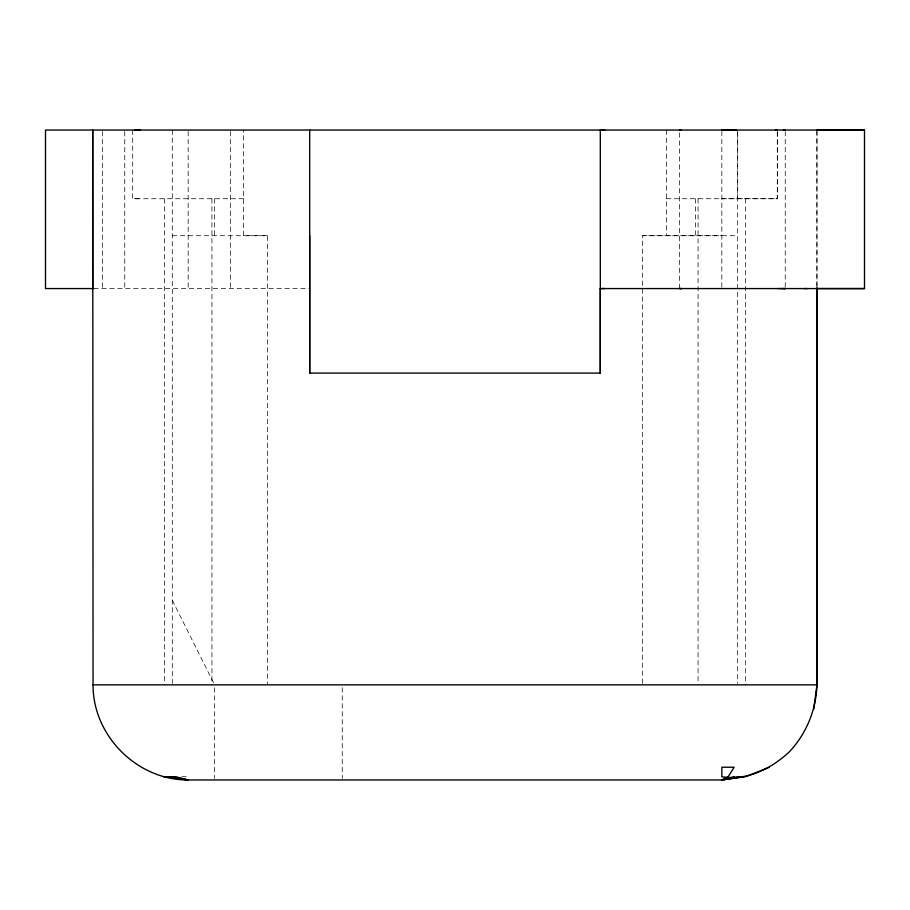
<?xml version="1.0" encoding="UTF-8"?>
<svg xmlns="http://www.w3.org/2000/svg" width="910" height="910" viewBox="0 0 910 910"><rect width="100%" height="100%" fill="white"/><g stroke="black" fill="none" stroke-linecap="round" stroke-linejoin="round"><path stroke-width="0.68" stroke-dasharray="4.55 3.41" d="M132.689 130.039L132.678 198.733L243.641 198.733M172.308 130.039L172.308 683.444M679.565 288.572L679.565 131.461M721.835 287.162L721.846 131.484M737.691 198.733L737.691 130.039L737.691 683.433M776.003 198.733L777.311 198.733L777.311 130.039L777.311 198.733L721.835 198.733M785.239 287.15L785.239 131.472M816.941 287.173L816.952 131.484M666.359 198.733L777.311 198.733M172.308 235.724L267.426 235.724L267.426 684.855M642.574 683.433L642.574 235.724L721.835 235.724M267.426 235.724L243.641 235.724L243.641 130.039M642.574 235.724L737.691 235.724M93.764 288.561L309.696 288.561M181.795 776.719L188.165 776.719M134.578 198.733L140.117 198.733M172.308 600.304L213.952 683.592M816.941 130.05L816.941 286.127M745.608 198.733L745.608 684.855M698.061 198.733L698.061 684.855M695.411 198.733L695.411 235.724M666.359 130.039L666.359 235.724M342.251 687.687L342.251 778.539M230.435 131.461L230.435 288.561M214.578 198.733L214.578 235.724M214.578 687.687L214.578 778.539M211.939 198.733L211.939 684.855M188.165 131.461L188.165 288.561M164.392 198.733L164.392 684.855M124.761 131.461L124.761 288.561M102.614 131.461L102.614 288.561"/><path stroke-width="1.36" d="M604.809 130.05L600.304 130.05L600.304 373.1L309.696 373.1L309.696 130.05M92.718 288.561L92.718 130.05L93.059 684.855C92.74 735.758 137.262 780.279 188.165 779.961L721.835 779.961L728.205 776.719L734.165 767.221L721.835 767.221L721.835 776.719C747.178 780.848 770.85 768.882 789.084 752.104C806.317 733.847 816.224 709.948 816.918 684.855L816.941 288.584L864.5 288.572L864.5 130.05L45.5 130.05L45.5 288.561L93.764 288.561M813.699 709.47L816.941 684.855L816.941 287.549M734.142 776.719L721.835 779.961L745.608 776.719L769.394 767.221M739.238 776.719L721.835 779.961L743.152 776.719M775.434 130.062L777.311 130.039L776.003 130.05M816.952 130.073L864.5 130.05M600.304 373.1L600.304 288.561L864.5 288.572M600.304 288.561L604.797 288.561M778.164 288.572L785.239 288.572L783.442 288.572M804.201 288.584L807.215 288.584M93.059 684.855L816.918 684.855M163.55 776.719L175.857 776.719L188.165 779.961L164.392 776.719M721.835 130.039L736.201 130.062M134.578 130.039L140.117 130.05M166.849 776.719L188.165 779.961L170.762 776.719M309.696 235.724L309.696 373.1M681.362 130.05L679.565 130.05L681.362 130.05M785.239 130.05L783.442 130.05L785.239 130.05M681.362 288.561L679.565 288.572L681.362 288.572"/></g></svg>
